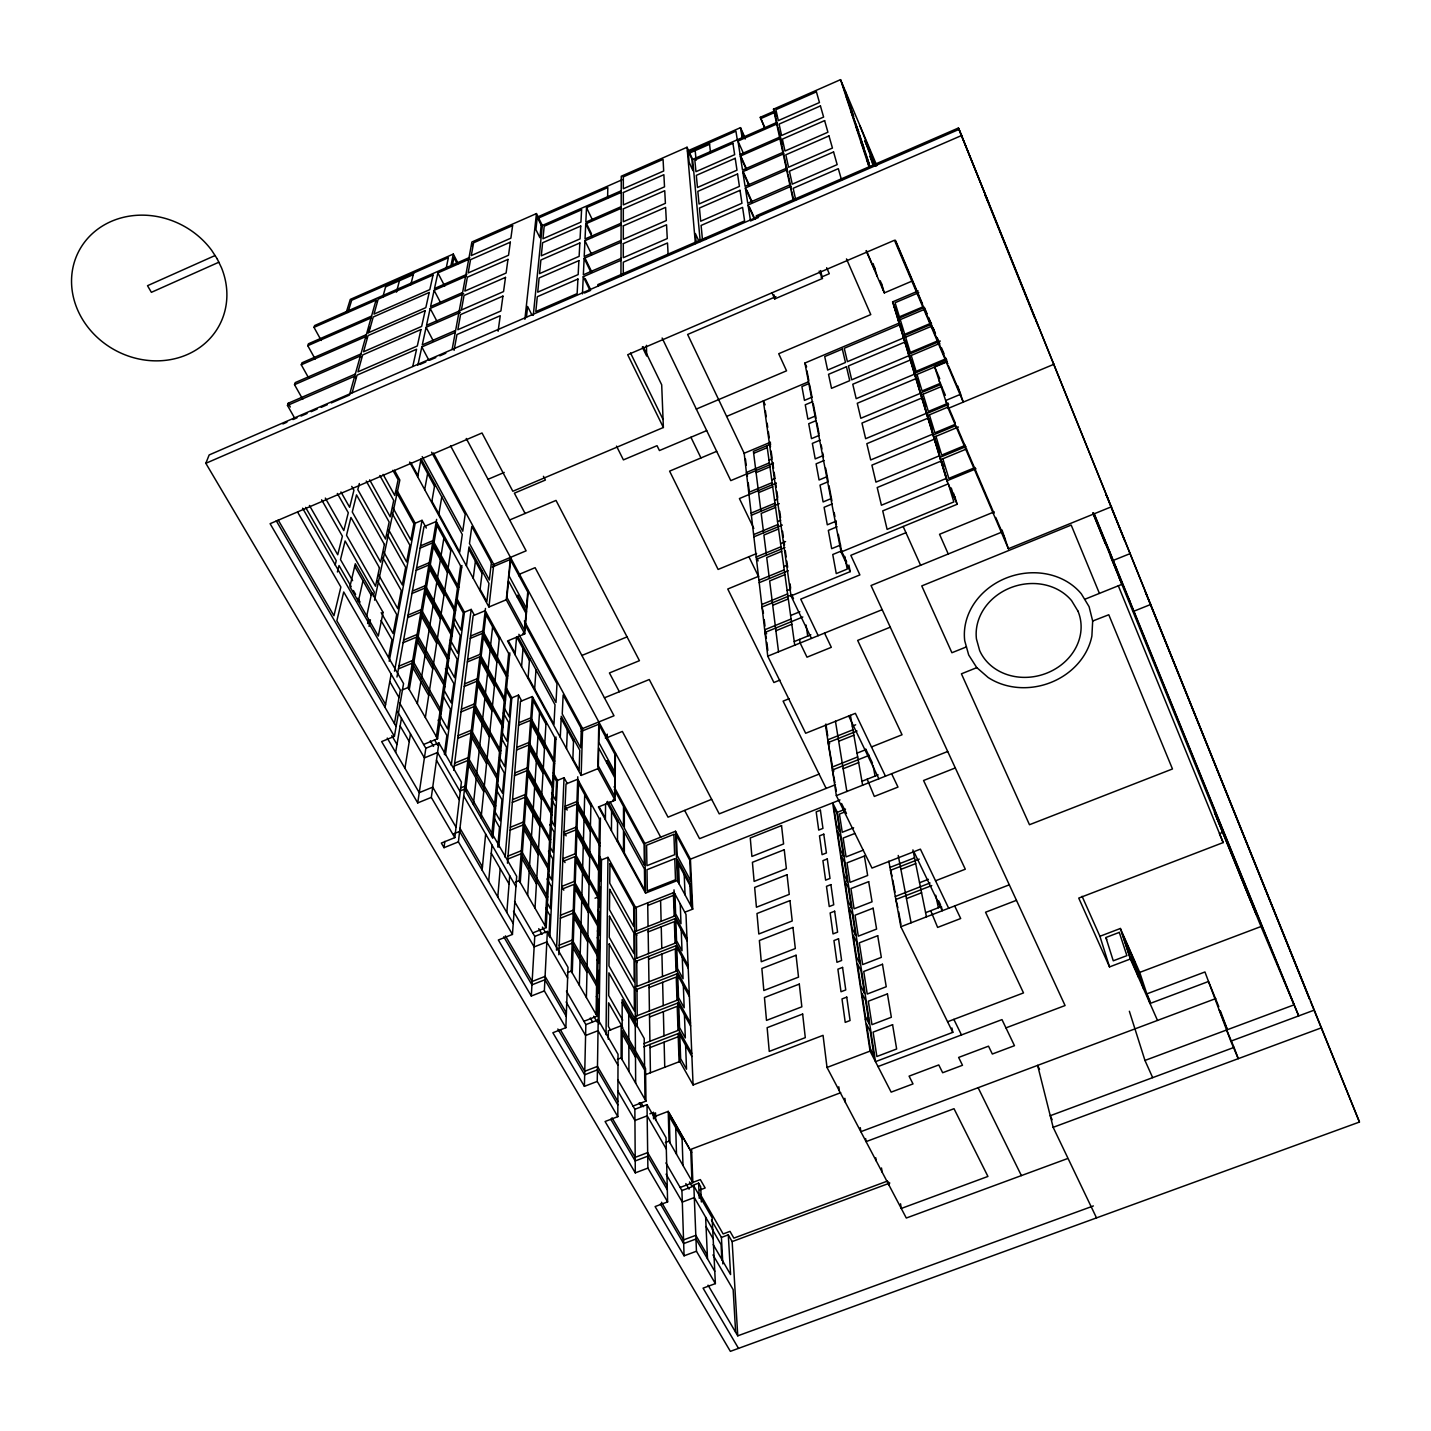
<?xml version="1.0" encoding="UTF-8"?>
<svg xmlns="http://www.w3.org/2000/svg" width="1431" height="1431" viewBox="0 0 1431 1431"><rect width="100%" height="100%" fill="white"/><g stroke="black" fill="none" stroke-linecap="round" stroke-linejoin="round"><path stroke-width="1.5" d="M622.127 1059.638L622.145 1030.66L644.63 1070.012L644.987 1099.419M622.145 1027.458L622.181 999.589L644.218 1038.477L644.576 1066.757M623.29 274.806L623.29 262.195L667.508 242.966L668.152 255.326M633.003 1106.056L645.971 1101.101L621.126 1057.92L621.179 1025.741L608.354 1030.714L608.264 1039.317M617.476 841.786L617.566 819.605M635.292 1172.865L634.863 1109.275L647.009 1104.643L647.885 1168.107L635.292 1172.865L605.08 1121.51L617.816 1116.645L618.031 1054.271L598.212 1019.838L585.851 1024.632L584.403 1086.344L597.246 1081.425L598.498 1000.251L596.333 996.495M620.947 276.38L621.269 176.228L687.041 147.25L692.622 159.413L700.242 241.571M645.56 893.105L644.826 843.485L675.539 831.25L677.346 880.548L645.56 893.105L598.408 806.959L615.097 800.251L615.384 752.795M613.273 800.984L613.291 799.5M614.901 777.909L614.775 796.298L598.337 765.979L598.677 747.894L615.223 778.536M611.448 830.767L611.609 811.162M606.029 1034.631L607.96 857.348L601.503 859.906L598.981 1024.113M605.385 819.713L605.581 804.204M607.03 739.594L607.048 737.287L605.295 737.985M606.905 763.099L606.923 760.72L615.241 776.121M607.263 734.139L607.209 737.591L622.36 731.438L668.027 817.173L711.636 799.303M598.605 993.025L598.981 970.325M599.983 907.272L600.305 886.952M600.394 880.727L600.716 861.122L598.623 857.366M596.101 1014.4L597.621 926M597.675 923.084L598.104 897.738M598.158 894.93L599.464 818.943M583.92 1021.287L597.103 1016.153L600.394 818.031M615.097 800.251L597.943 768.644L598.82 721.957M599.106 724.855L598.784 742.331L614.936 772.275L615.044 754.531L598.784 724.247L581.308 731.348M607.585 198.086L607.817 187.55L537.662 218.424M586.388 997.496L588.445 909.722M588.517 906.825L589.107 881.657M589.178 878.849L590.967 803.435M597.836 286.218L597.872 284.59L744.603 220.893L742.582 207.388L701.101 225.436L702.424 239.21M579.34 985.261L580.056 960.237M580.127 957.106L580.897 929.935M580.986 926.93L581.809 897.917M581.898 895.037L582.596 869.994M582.667 867.222L584.724 794.706M597.943 768.644L581.147 775.423L582.614 728.558L524.354 620.965M572.257 972.955L575.119 886.039M575.226 883.177L576.049 858.278M576.138 855.505L578.607 780.915M597.103 1016.153L571.219 971.148L574.153 884.304L561.578 889.313M598.623 924.784L574.242 881.442L575.083 856.561L562.759 861.48M595.028 898.221L599.088 896.593L575.173 853.788L577.784 776.783M584.403 1086.344L552.867 1032.735L565.853 1027.691L568.018 967.356L547.358 931.438L534.765 936.411L531.295 996.03L544.352 990.914L547.358 931.438M572.811 760.201L573.616 738.915M566.551 748.771L567.356 729.971M558.823 954.781L566.014 783.973L577.695 779.251L600.358 820.571M556.498 950.148L564.047 777.731L557.482 780.378L549.862 937.555M560.272 737.287L561.274 716.251L579.788 750.22L579.126 770.2L572.865 758.752M582.453 293.91L583.258 276.702L621.269 260.174M621.322 242.107L584.134 258.331L583.347 274.806L621.287 258.296M621.108 224.917L584.957 240.73L584.206 256.507L621.054 240.426M621.161 208.318L585.744 223.844L585.029 238.977L621.108 223.2M620.911 192.505L586.513 207.62L585.834 222.163L621.161 206.672M548.985 936.268L549.987 915.554L545.748 908.13M532.743 932.923L546.177 927.61L555.961 736.983M545.122 925.768L554.906 737.734M1092.676 621.036L1091.889 636.026A64.95 56.721 -17.1 0 1 988.159 677.507L976.693 667.526L968.698 655.004L964.727 640.766A64.95 56.721 -17.1 0 1 1006.047 578.106A64.95 56.721 -17.1 0 1 1081.317 593.829L1089.08 606.637L1092.676 621.036L1108.775 614.758L1172.472 768.966L1029.479 824.721L961.417 673.822L976.818 667.633M534.997 908.148L546.087 721.635M527.645 895.377L529.202 871.3M529.398 868.277L531.098 842.161M531.295 839.264L539.523 712.37M546.177 927.61L519.185 880.655L532.314 696.557L520.455 701.423L507.45 863.215M520.258 882.533L533.262 698.274M534.657 688.937L535.999 669.833M531.295 996.03L498.346 940.006L512.441 934.425L516.698 876.362L464.86 786.209L460.907 787.819M528.057 678.455L529.595 658.099M506.824 912.513L509.704 875.736M581.147 775.423L507.522 640.963L524.748 633.826L528.272 590.556M522.887 634.595L522.995 633.253M505.143 857.33L518.487 695.126L511.833 697.863L498.811 846.973M521.564 666.613L523.03 648.637M526 613.344L524.64 630.105L506.932 597.46L508.56 581.022L526.358 614.006M497.791 896.987L500.188 868.653M497.755 847.063L499.491 827.368L493.945 817.691M515.053 654.7L516.609 636.849L529.434 660.371M517.396 597.407L517.593 595.224L526.536 611.806M519.131 575.977L519.31 573.867M491.656 836.348L508.667 653.448M488.669 881.335L492.014 845.077M509.83 652.876L492.765 838.262L464.503 789.179L460.549 790.788M482.122 870.102L485.646 834.023M524.748 633.826L506.27 599.768L510.473 557.392M510.617 560.147L509.06 575.977L526.429 608.193L527.753 592.023L510.259 559.485L492.246 567.034M481.066 817.942L494.732 683.553M494.983 681.084L499.491 636.741M533.28 315.357L542.331 225.472L536.446 213.577L471.89 242L452.107 349.611M473.375 804.58L476.183 778.536M476.505 775.656L479.206 750.685M479.51 747.93L487.828 671.103M488.096 668.653L492.604 626.921M526.429 317.449L527.61 306.467L531.992 315.124M524.873 319.31L536.446 213.577M506.27 599.768L488.937 606.994L493.749 564.404L433.468 453.037M465.647 791.146L480.87 658.6M481.156 656.167L486.182 612.468M512.441 934.425L458.403 841.875L479.85 656.775L467.347 661.945M505.501 700.009L480.136 654.343L485.467 608.443M458.403 841.875L444.039 847.671L441.338 843.056L454.808 837.636L461.408 782.059L438.888 742.922L425.83 748.27L417.727 802.916L431.303 797.389L438.888 742.922M479.957 590.574L482.319 571.273M444.039 847.671L444.826 841.374M453.752 770.307L473.142 615.706L485.198 610.697L509.615 655.183M451.266 765.37L471.193 609.391L464.431 612.218L445.381 755.282M473.214 578.267L475.414 561.238M444.343 754.28L446.866 735.462L438.083 720.115M498.113 331.241L500.242 315.714L456.954 334.55L454.074 350.345M466.434 565.871L469.028 546.875L488.955 583.454L486.862 601.592L480.118 589.268M436.401 736.75L460.639 565.907M423.63 744.46L437.564 738.754L461.927 565.531M425.347 717.539L451.105 548.556M417.333 703.605L420.839 681.728M421.286 678.992L425.079 655.291M425.508 652.661L443.86 538.128M404.937 768.232L410.482 733.906M437.564 738.754L408.103 687.524L436.616 519.364M409.284 689.581L437.26 523.335M438.906 513.979L441.785 496.861M395.636 752.402L401.449 718.344M417.727 802.916L381.648 741.598L394.401 736.339L403.56 683.589L302.603 508.202M394.437 723.531L400.322 690.028L343.726 591.987L336.857 620.786L385.565 704.41M431.679 502.406L434.899 484.215M396.977 677.024L424.005 526.68L436.258 521.474L461.623 567.731M472.033 245.685L472.319 244.075M394.509 671.175L422.056 520.329L415.187 523.245L389.196 661.265M385.028 707.379L391.164 674.162M424.667 489.617L427.636 473.589M388.588 657.437L391.969 639.603L381.057 620.553M417.637 476.738L421.108 458.886L462.285 534.496L459.745 552.062L431.894 501.172M452.285 265.826L453.949 257.562L456.918 263.322M450.837 266.238L453.323 254.056L350.291 299.401L346.499 311.654M446.329 267.472L448.35 257.723L351.668 300.26L347.912 312.495M369.037 626.367L370.432 619.82M374.564 600.161L399.839 480.029L394.437 470.262M367.624 623.522L368.483 619.498M373.384 596.387L374.296 592.112L345.104 540.972L340.489 559.593L352.598 580.682M366.747 615.956L371.756 592.577M417.834 365.37L421.823 346.964L455.147 332.457M460.281 312.369L426.098 327.27L422.27 344.925L455.058 330.65M463.662 293.766L430.176 308.416L426.51 325.32L460.621 310.438M466.524 276.094L434.112 290.314L430.588 306.538L462.034 292.783M469.654 258.975L437.886 272.927L434.505 288.525L466.846 274.323M412.772 366.443L416.582 349.236L357.034 375.155L352.133 392.756M358.358 601.378L362.973 580.789M410.769 284.823L413.684 272.981M337.412 572.006L339.022 565.531L351.203 586.692M359.342 483.499L357.822 489.652L385.547 539.022L389.16 522.029L366.247 481.031M335.158 564.995L336.249 560.684L305.59 507.379M396.476 292.139L399.428 280.726M382.793 297.111L386.066 285.127M368.071 333.137L369.699 327.305M321.242 340.471L313.997 327.359L376.031 300.116L349.414 395.081L331.276 402.952M294.84 418.424L287.47 405.42L288.203 403.274L355.299 374.063M302.746 399.285L294.518 384.689L295.215 382.614L360.952 353.94M308.846 378.321L301.279 364.798L301.959 362.812L366.354 334.639M315.16 359.02L307.772 345.694L308.416 343.798L371.541 316.126M313.997 327.359L314.623 325.553L469.797 257.347M756.498 217.315L756.248 215.813L958.43 128.003L1359.45 1122.047L730.365 1351.347L205.831 463.304L209.159 454.951L959.074 129.362L1309.562 999.071L1145.909 593.364M215.044 255.541L147.518 285.699L151.382 292.335L218.836 262.231M793.185 200.233L773.491 109.185L840.534 79.653L876.845 165.638M764.709 128.057L760.29 117.306L774.618 110.992M538.253 216.671L622.02 179.805M687.399 151.024L740.507 127.645L744.943 137.609M760.559 118.684L775.477 112.119M688.365 152.097L735.928 131.169L737.448 140.846M385.601 286.808L413.273 274.645M689.796 152.974L709.543 144.281M542.331 225.472L620.929 190.913M692.622 159.413L776.89 122.386M746.338 168.482L740.077 154.512L737.967 141.079L777.248 123.817M740.077 154.512L780.092 136.965M307.772 345.694L371.023 317.968M783.401 152.187L742.528 170.074L740.328 156.068L780.432 138.485M301.279 364.798L365.817 336.571L366.676 338.145M786.943 168.035L745.086 186.298L742.778 171.702L783.741 153.779M294.518 384.689L360.379 355.943L361.256 357.553M790.538 184.617L747.751 203.238L745.354 187.998L787.3 169.681M287.47 405.42L354.727 376.156L355.621 377.784M758.519 217.476L750.542 220.946L748.037 205.009L790.914 186.352M282.891 423.952L286.933 422.199M292.979 419.569L297.004 417.834M301.029 416.081L307.093 413.452M311.117 411.699L317.163 409.069M321.206 407.334L327.252 404.705M419.838 364.511L425.83 361.9M429.819 360.165L435.811 357.571M439.818 355.836L445.81 353.224M584.492 293.033L590.627 290.368M205.831 463.304L961.9 135.373M775.924 296.611L687.631 334.46L744.388 453.734M821.09 277.238L829.3 273.715L826.671 267.722M772.007 292.908L774.743 298.918L822.431 278.473L820.607 270.566M866.202 250.89L884.34 292.908L911.762 281.209M811.431 638.423L791.003 595.886L850.193 571.631L841.07 552.026L957.16 504.284L946.928 480.798L892.604 301.869L918.201 290.976M918.774 292.639L895.073 302.728L899.384 316.841L923.478 306.628M488.025 479.313L504.249 472.427M923.818 307.647L897.72 318.719L901.19 327.27M898.257 320.472L924.408 309.382M696.325 409.069L786.549 370.826L778.714 353.725L870.781 314.587L846.472 258.904M841.07 552.026L804.902 363.045L899.294 323.03M643.145 346.66L661.694 384.814L663.376 427.493L512.835 491.262L482.014 432.985L270.101 523.692L394.401 736.339M931.348 323.048L904.732 334.299L900.242 319.632M931.688 324.104L903.05 336.231L906.86 345.05M932.314 325.91L903.587 338.038L908.238 348.806M420.553 545.873L433.003 540.614L458.85 587.443M726.644 416.403L808.533 381.791M420.159 548.091L432.645 542.814L458.528 589.715M809.248 383.454L801.915 386.549L804.455 400.394L811.896 397.246M706.699 430.606L659.441 450.55L657.026 445.685L623.415 459.888L616.511 446.114M509.686 519.972L556.015 500.421L639.442 660.675L609.427 672.964L619.355 691.728M937.895 340.793L910.295 352.437L905.626 337.179M940.31 341.043L908.56 354.423L909.061 355.568L893.588 304.642M938.897 343.762L909.15 356.319L913.962 367.463M416.564 568.035L429.264 562.687L455.648 610.214M910.635 359.861L852.769 384.241L856.185 398.677L914.928 373.992L911.243 361.882M812.736 401.646L805.259 404.794L807.889 419.14L815.473 415.956M416.153 570.343L428.871 564.977L455.308 612.575M716.681 451.337L669.601 471.139L718.112 569.449L756.623 553.529M946.249 358.626L916.073 371.327L911.207 355.443M946.714 359.753L914.32 373.366L914.82 374.528L910.205 359.36L915.303 371.13M1111.529 506.735L1008.39 548.735L948.216 408.39L934.55 366.604L946.893 361.417M947.304 361.721L914.91 375.333L919.811 386.656M816.35 420.517L808.73 423.719L811.484 438.637L819.212 435.4M916.287 378.482L857.276 403.274L860.818 418.281L920.759 393.167L916.931 380.574M412.414 591.092L425.365 585.655L452.321 633.879M770.504 442.215L744.174 453.269L767.749 656.185L805.671 733.262L855.38 713.336L885.449 776.157M411.985 593.489L424.971 588.052L451.963 636.348M770.754 444.129L753.422 451.409L760.934 511.278M753.672 453.323L767.249 447.635M492.479 564.941L526.125 550.828L466.256 438.458M940.578 383.222L922.083 390.967L917.021 374.439M939.988 384.832L920.312 393.078L923.442 400.322M941.634 386.459L920.92 395.135L925.571 406.476M769.002 460.227L772.06 458.94M820.124 440.14L812.343 443.395L815.205 458.904L823.093 455.613M746.41 472.48L769.359 462.875M408.103 615.097L421.322 609.57L448.851 658.51M746.803 473.911L730.776 480.619L662.124 338.02M773.473 463.233L746.642 474.466L747.465 476.219M407.656 617.584L420.893 612.057L448.493 661.068M756.087 472.624L769.914 466.828M519.489 574.207L535.105 567.678L614.006 715.768L581.38 729.059M948.234 403.148L928.343 411.448L923.084 394.223M948.664 404.383L926.537 413.631L930.955 423.809M771.738 479.904L774.851 478.598M947.34 407.352L927.199 415.759L932.279 428.119M948.216 408.39L1054.092 364.207M824.041 460.532L816.099 463.841L819.069 479.993L827.118 476.63M748.717 492.407L772.114 482.641M776.317 483.07L739.416 498.56L753.797 528.433M403.614 640.086L417.101 634.47L445.238 684.161M758.591 492.64L772.686 486.755M403.148 642.698L416.654 637.063L444.862 686.826M955.21 424.345L934.89 432.806L929.381 414.847M774.582 500.331L777.749 499.025M955.658 425.651L933.048 435.042L938.342 447.223M751.132 513.103L774.976 503.193M958.394 427.01L933.728 437.278L939.827 451.302M828.102 481.764L820.017 485.127L823.111 501.941L831.322 498.525M751.382 515.249L779.269 503.658M775.566 507.45L761.203 513.425L763.617 532.815M470.602 636.044L482.855 630.964L507.701 676.004M398.927 666.148L412.683 660.442L441.481 710.885M470.298 638.387L482.587 633.289L507.486 678.401M398.444 668.867L412.235 663.125L441.088 713.658M777.534 521.564L780.771 520.222M965.388 445.274L941.705 455.094L935.963 436.348M753.636 534.622L777.945 524.533M965.907 446.615L939.845 457.419L943.619 466.095M832.341 503.873L824.095 507.29L827.297 524.819L836.044 521.206M753.887 536.84L782.328 525.07M966.605 448.94L940.543 459.745L943.512 466.578M778.571 528.969L763.904 535.051L766.426 555.21M467.651 659.512L480.136 654.343M402.075 690.028L408.103 687.524M780.611 543.655L785.565 541.598M781.04 546.731L756.23 556.981L758.126 560.898M975.083 467.543L948.842 478.383L942.85 458.796M756.498 559.306L784.921 547.572M946.928 480.798L975.996 468.796M837.117 526.769L828.334 530.4L831.679 548.681L840.623 544.996M781.684 551.346L766.73 557.535L769.359 578.518M464.592 683.893L477.328 678.652L503.193 724.962M464.27 686.433L477.024 681.174L502.961 727.538M758.627 576.299L727.753 589.017L773.903 682.515L779.931 680.083M783.812 566.64L787.175 565.245M758.931 580.27L784.26 569.842M581.88 655.47L627.064 636.884M759.217 582.685L788.213 570.754M841.732 550.81L832.753 554.513L836.259 573.598L847.224 569.091L844.773 556.409M784.921 574.654L769.663 580.932L778.536 651.803M461.408 709.257L474.394 703.927L500.814 750.881M461.086 711.887L474.09 706.538L500.564 753.582M905.948 532.69L850.819 555.335L859.888 574.904L800.716 599.142L818.21 635.668M787.139 590.574L790.574 589.161M761.757 604.526L787.605 593.919M791.665 594.902L762.043 607.03L763.474 613.237M994.169 511.887L939.541 534.282L948.252 553.994M772.704 605.313L788.302 598.927M458.099 735.659L471.336 730.221L498.328 777.856M457.759 738.396L471.032 732.958L498.06 780.664M518.738 722.798L530.794 717.861L554.709 761.22M518.541 725.249L530.615 720.312L554.584 763.743M790.61 615.527L799.84 611.753M1001.843 532.099L871.032 585.529L1065.075 1005.546L1005.939 1027.887M791.093 619.015L764.691 629.801L766.64 633.79M604.437 697.827L649.263 679.528L719.221 813.863L819.087 774.099M802.827 616.976L764.995 632.43L766.408 638.387M775.906 630.749L791.826 624.256M454.647 763.152L468.17 757.643L495.734 805.957M454.289 766.014L467.83 760.487L495.466 808.873M516.752 747.447L529.041 742.439L553.421 786.37M516.555 749.987L528.862 744.979L553.296 788.964M794.241 641.571L810.876 634.792M767.749 656.185L882.176 609.66M514.695 773.026L527.216 767.946L552.08 812.45M514.48 775.691L527.037 770.594L551.937 815.169M890.279 627.172L857.652 640.408L902.049 734.765L871.479 746.946M512.566 799.625L525.32 794.473L550.702 839.568M512.334 802.397L525.123 797.228L550.541 842.376M1113.246 560.415L1130.365 553.511M453.502 833.897L459.601 831.429L513.246 923.532M789.089 698.722L783.097 701.136L826.152 788.409M510.348 827.297L523.352 822.056L549.254 867.758M510.116 830.159L523.156 824.918L549.093 870.674M966.426 646.901L951.901 652.733L921.761 585.923L1071.193 525.088L1099.419 593.4M1084.644 599.339L1122.029 584.295L1093.391 513.997M564.977 808.873L576.854 804.079L599.929 845.9M508.023 856.078L521.313 850.747L547.751 897.076M563.886 834.684L575.995 829.837L599.5 872.159M507.79 859.065L521.099 853.735L547.59 900.117M1133.924 611.18L1150.882 604.401M852.304 726.143L855.666 724.802M852.948 729.774L827.744 739.845L829.658 743.762M857.026 731.026L828.173 742.564L832.27 765.191M838.709 741.258L853.896 735.194M575.173 853.788L562.866 858.707L565.048 862.589M515.303 882.212L519.185 880.655M857.026 753.153L866.023 749.558M857.688 756.91L831.966 767.159L833.897 771.13M869.243 755.335L832.395 770.003L834.971 782.668M843.163 768.751L858.672 762.58M574.242 881.442L561.703 886.433L563.832 890.189M835.489 784.707L699.562 838.673L684.698 810.518M861.927 781.29L878.133 774.869M948.681 908.256L920.401 849.155L871.998 868.08L836.348 795.636L947.698 751.49M684.68 912.263L692.729 909.114L690.422 859.172L839.997 799.929M560.487 915.232L573.276 910.17L598.14 954.066M560.362 918.219L573.169 913.157L598.086 957.089M951.919 1027.995L952.796 1032.359L875.486 1061.659L837.332 812.325L845.506 809.105M955.3 767.946L923.567 780.503L965.299 869.207L935.534 880.78M845.059 811.86L839.442 814.078L842.251 832.27L853.627 827.798M647.724 905.501L673.482 895.341M559.217 945.193L572.275 940.042L597.639 984.492M559.092 948.306L572.167 943.154L597.586 987.658M854.557 833.575L843.145 838.065L846.061 856.901L863.394 850.086M636.723 935.391L634.684 931.724L674.913 915.912L674.019 889.849M687.095 940.847L675.003 918.613L634.702 934.443L634.881 958.949L636.956 962.669M648.154 931.903L674.377 921.618L675.092 943.208M567.409 972.633L571.219 971.148M634.881 958.949L675.843 942.922L675.003 918.613M688.239 968.215L675.933 945.73L634.899 961.775L635.078 987.175L637.189 990.932M648.601 959.253L675.289 948.825L676.04 971.22M889.975 867.419L914.534 857.831M919.221 859.101L890.493 870.316L892.068 876.04M900.886 869.386L915.697 863.609M635.078 987.175L676.791 970.933L675.933 945.73M689.402 996.566L676.899 973.831L635.096 990.091L635.292 1016.439L637.439 1020.249M649.048 987.605L676.237 977.033L677.024 1000.269M919.561 882.73L928.325 879.332M895.305 896.486L930.061 882.981M931.76 885.556L895.86 899.509L897.863 907.522M906.467 898.632L921.582 892.765M635.292 1016.439L677.775 999.983L676.899 973.831M690.636 1025.991L677.883 1002.988L635.31 1019.48L635.364 1025.794M649.531 1017.03L677.221 1006.315L678.026 1030.427M925.607 912.674L941.365 906.574M952.796 1032.359L900.85 926.751L1009.302 884.823M643.7 1043.682L678.813 1030.123L677.883 1002.988M1016.457 900.314L985.548 912.227L1023.505 992.917L947.59 1021.752M643.735 1046.83L678.92 1033.254L691.906 1056.525M617.387 1059.351L621.126 1057.92M650.032 1047.581L678.24 1036.706M1222.933 832.305L1219.445 833.647L1223.183 842.573L1078.741 898.096L1109.526 966.909L1130.383 959.003L1157.5 1020.428M644.987 1074.842L679.886 1061.462L678.92 1033.254M679.886 1061.462L693.087 1084.966L823.058 1035.346L827.011 1067.454L906.306 1218.031L1067.258 1158.681M865.254 1019.23L868.76 1017.888M1109.526 966.909L1099.92 936.285L1120.366 928.486L1139.72 972.4L1150.023 1003.489L1208.497 981.487L1218.818 1006.708M649.889 1113.783L653.448 1112.424L655.613 1116.18L668.241 1111.368L691.692 1152.438M827.011 1067.454L870.066 1051.105L832.645 802.845L837.332 812.325M665.343 1142.582L669.028 1141.187L668.241 1111.368M877.99 1066.56L1001.986 1019.605L1014.472 1045.685L992.327 1054.021L988.517 1046.168L958.627 1057.437L962.491 1065.272L942.671 1072.731L938.772 1064.932L909.079 1076.148L913.014 1083.911L891.155 1092.139L870.066 1051.105M1139.72 972.4L1261.015 926.519L1298.722 1015.903L1094.25 513.765M840.695 1092.712L691.567 1149.075L692.872 1182.668L680.136 1187.462M693.373 1182.203L700.331 1179.591L705.143 1187.98L699.938 1189.948M701.351 1201.968L700.689 1186.746L698.614 1183.151L691.674 1185.762L689.474 1181.952M693.856 1186.066L696.45 1251.231L684.072 1255.828L681.925 1190.538L693.856 1186.066L712.137 1217.817L715.375 1283.607L703.068 1288.15L738.503 1348.378M647.009 1104.643L666.041 1137.699L667.615 1201.879L655.094 1206.566L684.072 1255.828M1215.778 998.57L860.836 1131.688L860.281 1127.628M1129.363 1011.252L1144.961 1060.443L1294.053 1004.848L1093.552 512.817M1150.148 1001.378L1146.839 993.883L1204.956 971.971L1230.803 1041.178L1314.338 1010.089M722.834 1263.913L721.421 1237.421L728.29 1234.864L732.153 1241.589L737.752 1335.839L1093.373 1205.939M1230.803 1041.178L1238.262 1058.672L1234.041 1047.403L1050.247 1115.715L1052.161 1119.74M887.524 1181.04L733.87 1238.119L730.007 1231.376L723.138 1233.951L700.367 1194.366M732.153 1241.589L889.832 1183.043M1096.522 1217.888L1053.162 1127.324L1321.475 1027.798M387.246 738.074L419.247 792.649L432.717 787.157L456.042 827.19M503.748 936.768L531.938 984.85L544.925 979.752L566.247 1016.368M557.84 1029.014L584.671 1074.788L597.425 1069.869L617.852 1104.947M610.769 1119.257L635.203 1160.952L647.724 1156.212L667.311 1189.841M660.424 1203.954L683.66 1243.593L695.967 1239.013L714.767 1271.3M708.041 1285.163L737.752 1335.839M431.303 797.389L454.808 837.636M544.352 990.914L565.853 1027.691M597.246 1081.425L617.816 1116.645M647.885 1168.107L667.615 1201.879M696.45 1251.231L715.375 1283.607M391.826 735.623L396.995 744.46M505.411 935.856L532.135 981.469L545.086 976.389L566.372 1012.951M560.397 1029.712L584.76 1071.282L597.478 1066.381L617.87 1101.423M612.003 1117.808L635.185 1157.357L647.671 1152.617L667.222 1186.21M661.498 1202.255L683.553 1239.908L695.824 1235.329L707.343 1255.148M459.977 828.263L482.444 866.882M400.143 725.982L409.248 741.598M278.186 520.025L333.942 615.741L340.864 587.032L297.755 512.352M276.255 520.759L396.119 726.429M397.407 711.386L424.417 757.893L437.546 752.509L460.245 791.844M513.496 911.332L534.157 946.911L546.821 941.92L567.642 977.981M566.121 1001.95L585.601 1035.507L598.051 1030.696L617.995 1065.272M617.655 1090.726L634.935 1120.491L647.17 1115.84L666.309 1149.021M666.095 1174.171L682.301 1202.076L694.321 1197.568L712.71 1229.444M712.978 1254.915L733.155 1289.653L735.641 1332.243M491.262 853.198L509.06 883.982M436.473 760.272L459.297 799.768M706.055 1226.528L713.175 1238.835M389.787 681.603L398.999 697.523M399.625 702.997L425.83 748.27M514.552 901.494L534.765 936.411M566.461 991.146L585.851 1024.632M617.727 1079.672L634.863 1109.275M665.934 1162.92L681.925 1190.538M713.228 1244.612L730.579 1274.574L728.29 1234.864M669.028 1141.187L692.872 1182.668M711.457 1220.124L721.421 1237.421M434.487 739.755L437.689 745.283M542.385 927.091L545.64 932.708M593.74 1016.243L597.031 1021.949M641.142 1102.854L643.342 1106.682M463.716 796.012L515.947 886.576M430.337 740.811L433.539 746.356M538.754 928.665L542.009 934.318M590.305 1018.013L592.506 1021.823M639.192 1102.729L641.303 1106.396M685.843 1183.562L689.062 1189.161M712.316 1229.444L721.045 1244.576L721.85 1259.924M309.436 505.465L337.734 554.763L342.385 536.214L321.617 499.795M610.59 1030.248L608.39 1026.403L608.622 1002.809L622.718 1027.512M353.403 590.556L355.621 594.402M357.839 598.247L360.057 602.093M621.179 1025.741L645.542 1068.42L645.971 1101.101M354.691 566.3L371.201 595.171M412.933 667.866L428.71 695.484M468.617 765.281L483.732 791.719M521.939 858.6L536.428 883.929M573.08 948.055L586.978 972.365M622.145 1033.898L635.489 1057.223M669.261 1116.323L682.086 1138.754M381.183 612.665L393.114 633.539L396.727 614.543L377.516 580.771M440.086 715.697L447.724 729.059L450.407 708.989L442.894 695.77M494.571 811.019L500.081 820.661L501.941 799.625L496.503 790.073M547.161 903.015L550.345 908.578L551.418 886.665L547.018 878.92M325.32 498.077L343.816 530.543L348.288 512.763L337.34 493.445M622.718 1020.196L608.694 995.565L608.908 972.847L634.434 1017.924L634.47 1022.128M417.351 641.66L432.77 668.849M471.801 737.627L486.576 763.689M523.996 829.622L538.181 854.629M574.081 917.915L587.694 941.902M622.181 1002.684L635.257 1025.759M378.732 575.083L397.818 608.73L401.27 590.484L382.649 557.5M443.753 689.67L451.23 702.854L453.824 683.553L445.417 668.671M497.094 783.669L502.496 793.185L504.284 772.955L498.972 763.528M548.467 874.162L551.74 879.958L552.777 858.868L548.467 851.23M596.977 959.664L599.088 963.367L599.428 941.509L597.228 937.609M340.936 491.942L349.647 507.325L353.922 490.278L351.74 486.379M288.203 403.274L290.296 406.976M574.153 884.304L598.587 927.699M421.573 616.511L436.67 643.288M474.842 711.064L489.313 736.768M525.946 801.789L539.845 826.456M575.029 888.919L588.391 912.638M383.812 552.044L402.326 584.903L405.653 567.374L387.425 534.89M447.295 664.664L454.611 677.65L457.097 659.119L449.513 645.596M499.544 757.375L504.821 766.748L506.538 747.286L501.333 738.002M549.88 846.687L553.099 852.411L554.101 832.091L549.862 824.56M597.353 930.919L599.535 934.801L599.875 913.729L597.711 909.883M388.534 529.631L406.672 562.007L409.856 545.157L392.022 513.139M450.3 639.961L457.848 653.43L460.245 635.597L452.822 622.252M501.887 732.064L507.057 741.33L508.72 722.583L503.318 712.906M551.239 820.231L554.405 825.866L555.371 806.315L551.203 798.856M678.813 1030.123L691.781 1053.377M369.645 479.868L390.252 516.824L393.722 500.492L379.841 475.503M566.139 835.865L563.993 832.019L576.085 827.172L599.553 869.458M575.083 856.561L599.052 899.419M425.651 592.38L440.408 618.764M477.775 685.556L491.942 710.885M527.842 775.047L541.455 799.392M575.96 861.051L589.053 884.447M479.85 656.775L505.268 702.514M429.55 569.198L444.004 595.189M480.601 661.033L494.482 686.021M529.649 749.307L543.011 773.33M576.836 834.201L589.697 857.312M393.096 508.094L410.84 539.988L413.899 523.782L396.602 492.532M454.647 618.729L460.979 630.123L463.286 612.951L456.006 599.786M504.928 709.114L509.221 716.842L510.813 698.775L505.519 689.223M551.525 792.881L555.657 800.305L556.587 781.433L553.35 775.602M397.156 490.654L415.187 523.245M456.936 598.659L464.431 612.218M505.644 686.683L511.833 697.863M553.296 772.812L557.482 780.378M599.374 856.06L601.503 859.906M677.775 999.983L690.511 1022.95M383.097 474.412L394.777 495.484L398.122 479.761L392.881 470.298M567.177 810.089L565.084 806.297L576.943 801.521L599.983 843.288M422.056 520.329L426.331 528.057M471.193 609.391L474.394 615.205M518.487 695.126L521.707 700.957M564.047 777.731L567.284 783.598M607.96 857.348L635.811 907.826M433.307 546.91L447.456 572.525M483.302 637.439L496.915 662.088M531.402 724.515L544.495 748.234M577.695 808.336L590.305 831.161M436.902 525.463L450.783 550.72M485.914 614.722L499.258 639.031M533.083 700.635L545.944 724.05M578.518 783.401L590.896 805.939M676.791 970.933L689.295 993.651M675.843 942.922L688.114 965.388M410.751 462.517L417.87 475.521M508.577 641.267L515.16 653.323M528.164 677.078L553.976 724.247L555.013 704.75L517.879 636.562M599.285 807.03L605.402 818.21M617.476 840.283L623.505 851.302L623.505 830.517L607.656 801.396M409.606 462.088L488.937 606.994M532.314 696.557L555.836 739.416M420.714 460.871L434.541 486.236M468.742 548.985L482.05 573.42M561.167 718.595L573.527 741.276M606.637 802.04L617.548 822.074M674.913 915.912L686.987 938.11M422.199 456.632L462.768 531.169L465.2 514.23L431.607 452.214M518.881 634.309L555.997 702.514L556.981 683.678L524.622 623.934M610.053 801.843L623.505 826.581L623.505 806.494L614.328 789.554M614.096 786.728L644.826 843.485M677.346 880.548L692.729 909.114M376.031 300.116L376.836 301.637M677.418 861.999L690.994 887.345M450.515 445.739L660.693 837.171M421.823 346.964L428.906 360.272M675.539 831.25L690.422 859.172M525.088 513.461L514.373 493.176L545.39 480.047L543.44 476.308M426.098 327.27L433.396 341.079M430.176 308.416L437.331 321.993M434.112 290.314L440.104 301.762M437.886 272.927L444.719 286.075M453.323 254.056L458.224 263.59M841.553 803.506L846.472 813.506M978.124 1087.703L1021.394 1175.584M584.134 258.331L590.681 271.729M630.534 353.01L663.054 419.462M953.851 1019.373L961.489 1034.935M663.376 427.493L627.69 354.727L894.464 240.265L963.26 402.111L957.679 385.887M585.261 278.687L590.037 288.418M583.258 276.702L589.966 290.35M584.957 240.73L591.736 254.611M585.154 258.421L591.683 271.783M690.923 437.26L700.957 457.938M748.896 556.713L758.448 576.371M586.782 224.112L591.504 233.843M585.744 223.844L592.38 237.492M642.304 347.053L646.687 356.033L646.418 345.318M586.513 207.62L592.076 219.14M791.558 594.563L793.49 598.605M865.737 749.057L872.445 763.027M938.629 900.85L940.543 904.821M848.708 716.019L878.867 778.768M913.89 851.695L942.26 910.742L941.348 906.449M1039.532 1069.422L1037.618 1065.38L1053.162 1127.324M824.542 633.092L831.322 647.313L806.995 657.187L800.144 643.002L799.625 639.371M891.62 773.724L897.988 787.086L874.323 796.441L867.186 779.197M954.674 905.948L960.684 918.523L937.627 927.413L930.705 910.706M765.156 404.794L763.349 400.895L791.003 595.886M988.553 202.522L985.243 195.403L1034.649 317.95M698.668 240.623L695.359 233.521L696.074 241.678M846.669 562.061L841.553 551.06L838.351 534.353M1035.561 319.954L1038.316 325.982M804.902 363.045L806.619 366.837M749.558 207.227L754.96 219.193M748.037 205.009L754.352 218.979M903.158 526.483L920.598 565.281M743.44 172.114L748.914 184.277M742.778 171.702L749.182 185.923M746.857 190.216L752.134 201.95M745.354 187.998L751.543 201.717M1107.737 498.274L1106.038 494.464L1124.73 540.829M737.967 141.079L743.226 152.849M740.328 156.068L746.588 170.056M1144.961 1060.443L1152.67 1077.65M745.193 139.04L741.616 131.008L742.671 137.448M1082.086 896.307L1099.92 936.285M1145.068 591.307L1146.875 595.385M819.158 271.103L822.431 278.473M760.29 117.306L764.565 126.965M1136.93 972.776L1129.757 956.516L1122.119 933.262L1134.497 961.346L1143.673 989.089M782.328 144.209L777.838 127.144M773.491 109.185L776.586 116.215M941.795 463.322L943.423 467.061M934.944 440.748L939.72 451.731M1359.45 1122.047L1310.349 1001.02M899.276 323.334L902.55 330.937M866.381 250.586L874.788 270.048M904.642 340.989L909.633 352.581M909.901 357.535L912.441 363.385M915.679 376.514L918.255 382.471M919.471 386.442L916.019 378.464L920.813 394.258M892.604 301.869L896.808 312.119M894.107 306.341L899.759 319.435M1110.796 554.834L1103.229 537.18L1117.003 570.075M1128.308 598.033L1130.043 602.129M934.55 366.604L939.756 378.768M939.255 380.968L945.39 395.296M955.318 423.093L945.658 400.519L960.63 394.258L948.574 366.05M957.071 427.189L994.008 513.335M995.761 517.45L1005.438 540.006M1128.791 599.303L1129.649 601.342M1118.72 576.55L1122.029 584.295M1219.284 1009.982L1226.796 1028.352M1226.635 1029.998L1234.041 1047.403M1223.648 834.094L1214.49 812.361L1261.015 926.519M869.78 166.318L866.685 159.02L869.136 166.515M924.337 307.379L926.912 313.425M928.612 317.449L931.187 323.495M932.887 327.52L935.463 333.566M937.162 337.591L939.845 343.869M941.509 347.822L944.031 353.743M895.412 240.211L922.458 303.855M924.193 307.951L926.805 314.104M928.558 318.201L931.17 324.336M932.905 328.432L934.64 332.529L933.137 328.075M895.717 241.66L947.716 364.046L945.587 357.786M1239.55 873.643L1245.703 888.186M1244.362 885.521L1256.507 914.749L1251.123 901.512M875.861 165.996L859.977 126.035M875.629 166.175L864.879 140.721L874.609 166.211M874.18 165.996L869.959 156.015L873.321 166.103M1092.729 512.781L1105.304 543.637M1110.331 555.979L1250.3 900.027M1118.327 585.78L1223.183 842.573M958.43 128.003L987.873 201.038M1220.339 1010.769L1227.19 1029.086M1002.04 530.025L1008.39 548.735M1129.22 949.361L1138.325 976.979M845.363 91.423L848.869 102.084L841.857 83.123M1120.366 928.486L1130.383 959.003M840.534 79.653L869.154 167.266M1106.252 938.164L1106.7 939.577M954.781 496.503L957.16 504.284M953.404 492.872L955.246 498.882L953.064 493.892L954.066 497.165M951.275 488.025L952.474 491.924M922.065 398.373L927.055 414.829M928.361 419.104L933.584 436.276M934.264 438.494L947.483 482.05M881.532 283.427L884.34 292.908M880.333 280.744L883.106 290.028M874.341 266.756L877.131 276.219M873.16 263.608L875.021 269.904M841.571 180.038L838.316 168.661L793.168 188.302L795.725 199.929M775.173 114.838L777.516 125.642M781.111 142.224L784.17 156.337M784.528 157.965L787.73 172.704M788.087 174.403L791.432 189.804M791.808 191.575L793.561 199.642M935.749 895.251L938.378 907.737M912.924 849.889L926.447 916.86M848.905 565.102L850.193 571.631M806.959 370.862L808.819 380.574M809.66 384.903L811.985 397.013M813.237 403.524L816.046 418.21M816.94 422.878L819.033 433.772M821.197 444.987L821.949 448.958M822.718 452.929L823.487 456.9M825.633 468.098L828.012 480.494M829.032 485.771L831.912 500.868M834.166 512.531L834.917 516.519M835.686 520.526L836.455 524.515M898.239 855.47L911.082 922.798M873.071 765.335L875.057 776.085M892.801 880.065L895.037 892.157M898.632 911.708L900.94 924.283M888.812 861.122L900.85 926.751M850.425 715.375L862.625 785.208M774.046 294.875L774.743 298.918M740.507 127.645L742.152 137.68M835.436 721.17L846.848 791.468M900.546 1203.793L901.262 1208.462L987.927 1176.443L954.012 1108.703L866.059 1141.634L865.648 1138.575M825.902 723.997L827.744 735.999M835.632 787.014L836.312 791.343M825.437 724.819L836.348 795.636M806.064 625.043L807.728 636.08M888.472 1181.952L888.937 1185.047M881.496 1167.982L882.104 1172.078M875.772 1157.822L876.201 1160.881M765.37 410.697L766.211 416.707M767.141 423.2L767.731 427.368M768.322 431.536L769.216 437.779M769.878 442.429L770.504 446.758M771.112 451.087L772.042 457.58M772.722 462.392L773.563 468.313M774.135 472.248L774.976 478.151M775.691 483.159L776.264 487.273M776.854 491.37L777.731 497.505M779.68 511.171L780.593 517.575M782.542 531.241L783.383 537.162M783.938 541.115L784.51 545.068M785.315 550.738L786.191 556.927M786.782 561.041L787.658 567.231M790.019 583.812L790.645 588.123M766.98 445.721L794.742 645.202M844.862 1098.31L845.399 1102.407M838.781 1086.755L839.317 1090.816M709.382 142.85L710.545 152.741M745.462 459.011L746.195 465.272M748.234 482.73L749.254 491.405M764.226 619.659L764.977 626.08M766.873 642.412L767.821 650.461M705.411 237.904L705.555 239.442M695.18 150.613L696.11 160.218M687.041 147.25L695.394 243.628M691.924 907.63L690.887 884.787L677.31 859.476L678.151 882.051M705.626 1217.155L707.522 1258.851M689.903 885.288L690.815 905.555M698.614 1183.151L699.276 1198.355M684.215 874.699L685.055 894.876M693.087 1084.966L685.986 914.427L674.108 892.443L634.505 908.059L634.684 931.724M691.942 1181.04L690.779 1151.114L669.189 1113.3L669.976 1142.85M680.226 903.766L680.995 923.711L675.611 913.801L674.913 893.946M681.228 930.061L682.015 950.721L676.541 940.704L675.826 920.115M682.265 957.303L683.07 978.732L677.507 968.59L676.774 947.25M683.338 985.548L684.179 1007.764L678.509 997.514L677.739 975.37M684.447 1014.829L685.324 1037.904L679.546 1027.53L678.759 1004.544M685.61 1045.238L686.522 1069.207L680.637 1058.707L679.797 1034.846M678.527 864.074L679.278 884.143M681.979 1135.695L682.998 1165.478M673.393 892.729L674.18 916.198M678.133 1033.558L679.081 1061.766M675.7 1127.574L676.505 1154.191M660.603 900.421L661.122 921.331M661.247 926.751L661.784 948.413M661.927 954.048L662.481 976.497M662.625 982.328L663.215 1005.617M663.358 1011.681L663.966 1035.865M664.127 1042.144L664.753 1067.258M655.541 1112.853L655.684 1120.437M653.448 1112.424L653.556 1118.809M647.688 902.872L648.064 926.465M648.118 929.166L648.511 953.618M648.547 956.427L648.959 981.773M649.012 984.689L649.424 1010.966M649.477 1013.989L649.924 1041.267M649.978 1044.415L650.425 1072.767M636.294 907.361L636.491 931.009M636.509 933.728L636.723 958.233M636.741 961.042L636.956 986.442M636.974 989.358L637.206 1015.706M637.224 1018.747L637.296 1027.154M635.239 1022.628L635.436 1050.73M635.471 1053.967L635.668 1083.213M628.728 1014.257L628.817 1039.121M628.835 1045.596L628.925 1071.461M623.308 243.628L623.29 257.705L667.275 238.566L666.542 224.774L623.308 243.628M623.308 225.865L623.308 239.335L666.309 220.553L665.612 207.37L623.308 225.865M623.308 208.854L623.308 221.751L665.397 203.327L664.735 190.699L623.308 208.854M623.326 192.523L623.326 204.901L664.521 186.835L663.877 174.707L623.326 192.523M623.326 176.872L623.326 188.749L663.68 171.005L663.072 159.378L623.326 176.872M609.177 944.013L608.962 965.889L634.38 1010.841L634.237 988.553L609.177 944.013M609.445 916.216L609.23 937.305L634.201 981.72L634.04 960.255L609.445 916.216M609.695 889.402L609.499 909.74L634.005 953.654L633.861 932.94L609.695 889.402M609.946 863.555L609.749 883.177L633.826 926.59L633.683 906.574L609.946 863.555M581.308 728.576L580.682 747.858L562.24 713.98L563.134 695.037L581.308 728.576M577.927 279.027L577.14 293.623L535.82 311.564L537.287 296.718L577.927 279.027M578.893 260.621L578.16 274.573L537.716 292.174L539.111 277.972L578.893 260.621M579.841 242.966L579.126 256.346L539.541 273.625L540.882 259.995L579.841 242.966M580.736 226.044L580.056 238.87L541.294 255.827L542.582 242.769L580.736 226.044M581.594 209.785L580.932 222.109L542.957 238.762L544.191 226.223L581.594 209.785M541.186 225.132L539.898 237.671L535.91 229.622L537.251 217.19L541.186 225.132M491.37 562.544L489.348 580.02L469.475 543.512L471.819 526.447L491.37 562.544M502.925 296.128L500.904 310.974L457.831 329.72L460.567 314.605L502.925 296.128M505.501 277.381L503.551 291.584L461.408 309.99L464.038 295.501L505.501 277.381M507.969 259.405L506.109 273.035L464.842 291.083L467.365 277.203L507.969 259.405M510.33 242.161L508.542 255.237L468.134 272.963L470.549 259.655L510.33 242.161M512.602 225.615L510.885 238.172L471.282 255.577L473.607 242.787L512.602 225.615M383.061 612.379L378.303 636.062L349.915 586.71L355.299 563.76L383.061 612.379M379.448 567.785L375.53 586.227L346.517 535.283L350.935 517.45L379.448 567.785M384.402 544.442L380.646 562.15L352.276 511.994L356.516 494.893L384.402 544.442M420.964 329.524L417.315 345.98L357.965 371.827L362.651 354.96L420.964 329.524M425.168 310.616L421.662 326.411L363.546 351.776L368.035 335.605L425.168 310.616M429.193 292.479L425.83 307.629L368.876 332.547L373.205 317.02L429.193 292.479M433.056 275.056L429.819 289.599L374.01 314.087L378.16 299.168L433.056 275.056M816.421 91.852L775.906 109.686L778.303 120.615L819.462 102.531L816.421 91.852M732.94 143.279L694.84 160.022L695.949 171.666L734.658 154.673L732.94 143.279M820.428 105.93L779.072 124.103L781.576 135.498L823.612 117.056L820.428 105.93M735.212 158.304L696.307 175.369L697.469 187.479L736.983 170.182L735.212 158.304M824.614 120.615L782.363 139.129L784.975 151.024L827.923 132.224L824.614 120.615M737.555 173.974L697.845 191.36L699.043 203.989L739.416 186.37L737.555 173.974M828.978 135.927L785.816 154.816L788.535 167.23L832.448 148.055L828.978 135.927M740.024 190.323L699.437 208.032L700.689 221.215L741.956 203.256L740.024 190.323M833.558 151.936L789.411 171.183L792.255 184.152L837.171 164.619L833.558 151.936M842.34 349.11L824.721 356.569L827.619 370.057L845.471 362.49L842.34 349.11M899.938 324.694L844.254 348.288L847.42 361.667L903.909 337.788L899.938 324.694M846.472 366.765L828.531 374.332L831.518 388.338L849.728 380.664L846.472 366.765M905.179 341.955L848.44 365.925L851.713 379.823L909.311 355.532L905.179 341.955M922.19 397.854L861.963 423.075L865.648 438.691L926.841 413.148L922.19 397.854M928.308 418.013L866.828 443.682L870.692 459.959L933.155 433.951L928.308 418.013M934.711 439.031L871.908 465.147L875.933 482.122L939.756 455.648L934.711 439.031M941.365 460.943L877.203 487.524L881.407 505.232L946.642 478.276L941.365 460.943M948.324 483.821L882.73 510.885L887.113 529.381L953.833 501.923L948.324 483.821M673.894 834.362L646.597 845.238L646.919 865.683L674.627 854.701L673.894 834.362M674.752 858.689L646.991 869.708L647.331 890.869L675.504 879.725L674.752 858.689M781.541 825.598L750.255 837.976L751.901 856.436L783.598 843.932L781.541 825.598M820.392 810.214L816.189 811.878L818.711 830.069L822.95 828.388L820.392 810.214M784.242 849.746L752.42 862.303L754.119 881.389L786.37 868.706L784.242 849.746M823.773 834.166L819.498 835.847L822.092 854.665L826.42 852.965L823.773 834.166M787.05 874.735L754.656 887.453L756.427 907.236L789.25 894.375L787.05 874.735M827.279 858.94L822.914 860.657L825.615 880.154L830.016 878.419L827.279 858.94M864.396 856.06L846.991 862.875L849.996 882.372L867.651 875.486L864.396 856.06M789.948 900.618L756.981 913.515L758.806 933.996L792.219 920.974L789.948 900.618M830.892 884.608L826.474 886.344L829.247 906.538L833.736 904.786L830.892 884.608M868.671 881.657L850.944 888.579L854.074 908.792L872.051 901.798L868.671 881.657M792.953 927.449L759.378 940.507L761.274 961.739L795.314 948.538L792.953 927.449M834.649 911.207L830.141 912.96L833.021 933.906L837.6 932.136L834.649 911.207M873.107 908.202L855.058 915.214L858.296 936.16L876.595 929.077L873.107 908.202M796.065 955.246L761.864 968.501L763.832 990.52L798.516 977.123L796.065 955.246M838.53 938.79L833.951 940.561L836.938 962.294L841.607 960.487L838.53 938.79M877.704 935.713L859.316 942.832L862.678 964.566L881.335 957.375L877.704 935.713M799.303 984.099L764.458 997.532L766.497 1020.392L801.843 1006.816L799.303 984.099M842.573 967.41L837.886 969.198L840.999 991.755L845.757 989.93L842.573 967.41M882.48 964.261L863.752 971.47L867.222 994.044L886.236 986.746L882.48 964.261M802.648 1014.042L767.141 1027.673L769.252 1051.409L805.295 1037.636L802.648 1014.042M846.758 997.121L842 998.945L845.22 1022.378L850.068 1020.518L846.758 997.121M887.435 993.901L868.331 1001.217L871.962 1024.668L891.352 1017.262L887.435 993.901M1119.292 932.386L1105.877 937.502L1113.264 960.809L1126.895 955.64L1119.292 932.386M892.586 1024.703L873.107 1032.127L876.863 1056.507L896.647 1048.995L892.586 1024.703M217.172 258.796L211.645 250.282A79.438 70.924 27.7 0 0 80.959 247.42A79.438 70.924 27.7 0 0 144.442 359.986A79.438 70.924 27.7 0 0 221.501 267.776L217.172 258.796M1077.954 611.109L1071.604 600.662A53.036 46.311 -17.1 0 0 1010.197 587.891A53.036 46.311 -17.1 0 0 976.443 638.959L979.663 650.604A53.036 46.311 -17.1 0 0 1047.027 673.035A53.036 46.311 -17.1 0 0 1077.954 611.109M644.737 890.082L624.345 852.822L624.327 832.019L644.433 868.921L644.737 890.082M644.361 864.914L624.327 828.084L624.31 807.978L644.075 844.469L644.361 864.914M690.69 880.745L677.167 855.488L676.416 835.149L689.76 860.174L690.69 880.745M873.965 1055.649L870.245 1048.386L866.578 1024.095L870.245 1031.286L873.965 1055.649M869.118 1023.827L865.451 1016.654L861.909 993.275L865.54 1000.394L869.118 1023.827M864.431 993.203L860.836 986.12L857.437 963.618L860.997 970.647L864.431 993.203M856.614 942.009L853.126 935.069L856.4 956.731L859.942 963.743L856.614 942.009M855.613 935.337L852.125 928.415L848.959 907.54L852.411 914.409L855.613 935.337M851.427 907.97L847.993 901.136L844.952 880.995L848.35 887.775L851.427 907.97M847.402 881.585L844.022 874.824L841.088 855.38L844.415 862.088L847.402 881.585M843.503 856.096L840.194 849.406L837.35 830.642L840.641 837.26L843.503 856.096M836.974 813.291L833.736 806.744L836.473 824.882L839.747 831.483L836.974 813.291M692.908 170.539L689.116 162.293L688.114 150.792L691.835 158.913L692.908 170.539M858.6 131.759L851.159 111.546L858.6 131.759M859.816 135.462L856.114 126.679L863.805 147.572L859.816 135.462M865.075 151.436L861.283 142.492L869.225 164.1L865.075 151.436M849.978 105.5L846.419 97.04L853.645 116.609L849.978 105.5"/></g></svg>
